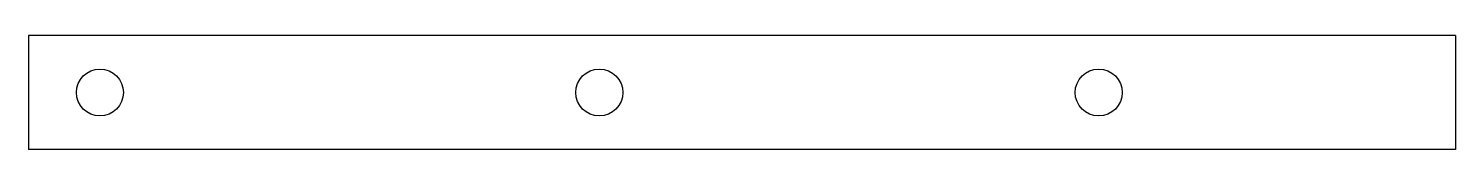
# Model space of a CAD drawing. Extents: x -100 to 0, y -8 to 0.
import ezdxf

# ---------------------------------------------------------------- set-up
doc = ezdxf.new("R2010")
doc.units = 0
doc.layers.get('0').update_dxf_attribs({"linetype": 'continuous'})

# ---------------------------------------------------------------- blocks, each defined once
blk = doc.blocks.new('POCKET001')
at = {"color": 0}
for p, q in [((0, 0), (-100, 0)), ((-100, 0), (-100, -8)), ((0, 0), (0, -8)), ((0, -8), (-100, -8))]:
    blk.add_line(p, q, dxfattribs=at)
for centre in [(-95, -4), (-60, -4), (-25, -4)]:
    blk.add_circle(centre, 1.65, dxfattribs=at)

msp = doc.modelspace()

# ---------------------------------------------------------------- block references
at = {"color": 0}
msp.add_blockref('POCKET001', (0, 0), dxfattribs=at)

doc.saveas('drawing.dxf')
